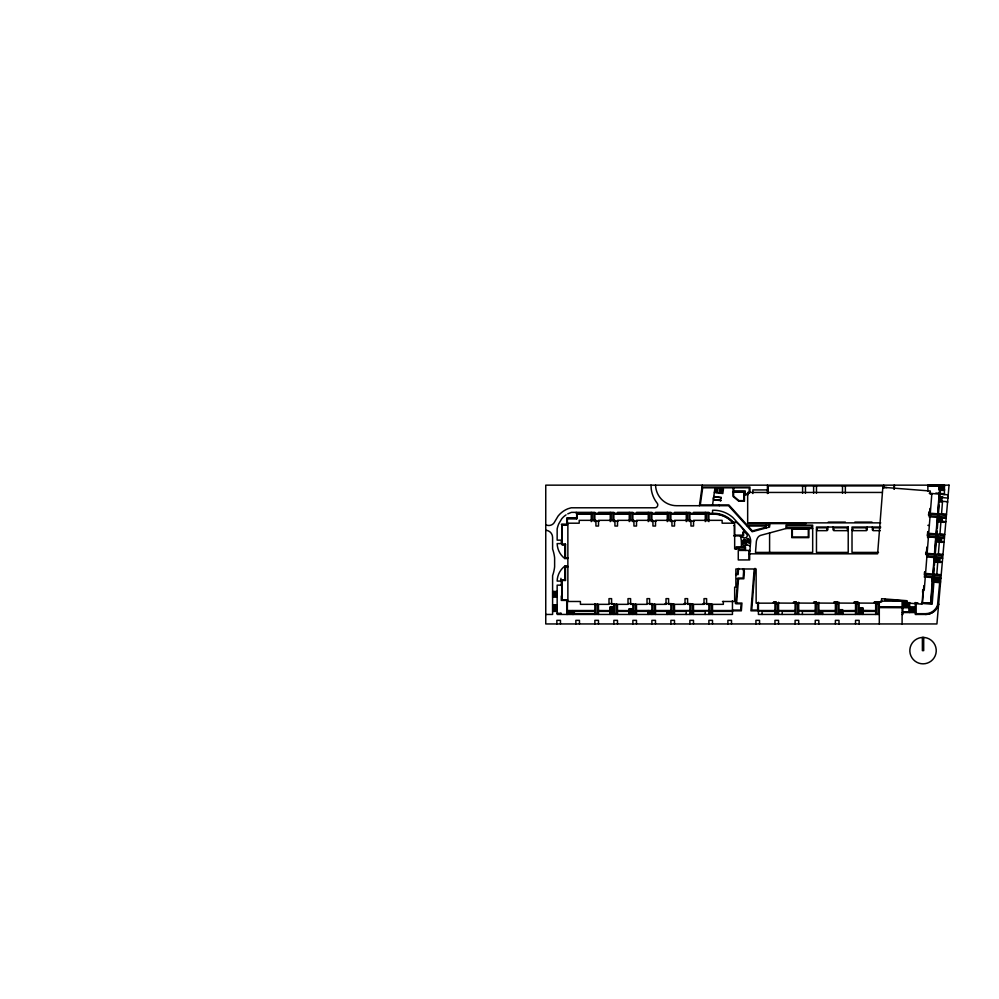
<?xml version="1.0" encoding="UTF-8"?>
<svg xmlns="http://www.w3.org/2000/svg" width="999" height="999" viewBox="0 0 999 999"><rect width="100%" height="100%" fill="white"/><g stroke="black" fill="none" stroke-linecap="round" stroke-linejoin="round"><path stroke-width="1.5" d="M733.378 523.364L732.192 521.628L733.378 523.364A25.862 25.862 0 0 0 712.574 514.16L708.89 513.848M741.083 535.914A4.121 4.121 0 0 0 745.554 537.762A2.185 2.185 0 0 0 746.69 534.153A28.272 28.272 0 0 1 743.668 530.244A31.531 31.531 0 0 0 736.8 522.627A2.56 2.56 0 0 0 733.603 522.627A26.161 26.161 0 0 0 712.574 513.311L712.574 510.264L714.672 510.264A29.208 29.208 0 0 1 723.338 511.925L725.399 512.749A29.208 29.208 0 0 1 732.829 517.494L747.851 533.803A10.802 10.802 0 0 1 750.661 541.108L749.862 551.198L748.913 551.198L748.913 559.19M736.213 549.238L736.213 546.828L745.491 546.828L745.491 550.437M939.472 485.152L939.472 494.105L944.392 494.53L944.455 485.152L927.884 485.152L927.884 491.121M720.454 499.762L721.153 497.452L714.01 496.515M894.242 489.135L894.53 485.152M737.399 573.813L737.761 569.193M738.586 568.406L738.099 574.575L735.601 574.575M736.625 603.046L738.523 578.796M754.145 569.692L750.923 610.826L774.949 610.826M755.007 568.331L751.748 610.064L757.654 610.064L757.654 602.847M906.842 601.46L884.977 599.75L885.039 598.975M855.531 614.447L855.531 603.046L874.5 603.159L874.5 602.022L881.568 602.022L881.568 598.701L906.642 600.674L906.468 602.946L922.002 604.17L923.113 589.947L924.25 590.034L925.461 574.725L924.325 574.637L924.525 572.14L925.661 572.227L927.035 554.645L925.898 554.557L926.098 552.047L927.234 552.135L928.62 534.552L927.484 534.465L927.684 531.967L928.82 532.055L930.206 514.473L929.07 514.385L929.257 511.888L930.394 511.975L931.855 493.506M928.808 512.412L928.583 515.272L928.908 512.524M922.751 589.722L922.552 592.257M925.661 553.833L925.748 552.647M922.439 603.446L923.85 585.664M924.574 576.223L924.937 571.69M926.273 554.632L926.872 547.065M927.671 537.612L928.146 531.568M929.445 514.497L929.919 508.441M925.124 577.022L925.411 573.426L941.22 574.712M929.869 516.808L930.156 513.211L946.478 514.535L941.52 514.098L942.469 502.047L939.422 501.81L939.672 501.073M932.229 577.584L931.917 581.493L933.191 581.356L933.103 582.492M930.606 603.321L932.542 577.609M932.879 574.013L934.165 557.529M934.452 553.933L935.738 537.45M936.026 533.878L937.324 517.395M937.624 513.798L939.16 494.08M930.918 603.346L932.641 581.318M933.178 574.038L934.477 557.554M934.752 553.958L936.051 537.474M936.338 533.903L937.636 517.42M937.924 513.823L939.472 494.105M934.177 568.244L931.455 603.396L921.752 602.634L930.631 603.021M934.402 565.322L934.727 561.276L934.677 562.025L940.534 562.487L940.596 561.738M935.014 557.592L935.301 553.995M935.414 552.534L936.313 541.183L936.25 541.945L942.119 542.407L942.182 541.645M937.112 531.031L936.6 537.549L928.283 536.9L928.571 533.291L944.717 534.615L939.934 534.19L940.946 521.378M937.337 528.109L937.886 521.141L937.836 521.903L943.693 522.365L943.755 521.603L937.037 521.078M938.186 517.457L939.147 505.107M939.772 497.377L940.022 494.143L929.232 493.294M935.126 561.301L935.426 557.629M936.712 541.221L937 537.549M938.286 521.178L938.573 517.494M939.872 501.086L940.171 497.415M933.953 581.418L932.154 604.208L921.44 603.371M934.14 581.43L934.427 577.759M936.075 561.376L936.363 557.704M937.661 541.296L937.949 537.624M939.235 521.253L939.522 517.569M940.821 501.161L941.108 497.49M935.089 581.505L935.376 577.834M937.025 561.45L937.312 557.779M938.61 541.371L938.898 537.687M940.184 521.328L940.471 517.644M936.038 581.58L936.325 577.909M936.787 574.325L937.786 561.513M939.372 541.433L938.361 554.233L942.969 554.645L926.997 553.346L926.71 556.942L942.656 558.204M937.974 561.525L938.261 557.854M939.559 541.446L939.847 537.762M941.133 521.403L941.42 517.719M936.987 581.655L937.274 577.984M938.923 561.6L939.21 557.929M940.496 541.52L940.796 537.837M937.936 581.73L938.223 578.059M939.872 561.675L940.159 558.004L941.695 558.129M941.445 541.595L941.732 537.912L943.268 538.074M938.885 581.805L939.172 578.134M916.083 613.686L925.486 613.686A12.725 12.725 0 0 0 937.524 605.169L940.121 578.209M939.385 502.197L939.472 501.061M938.648 494.03L938.71 493.281M944.417 538.124L927.384 536.788M947.926 497.939L948.201 494.867L940.022 494.143M713.398 498.414L713.648 497.215M947.527 502.497L947.614 501.748L941.77 501.236L942.057 497.564L947.914 498.076M713.935 496.865L713.586 497.827M713.598 499.687L720.666 500.387M720.791 498.376L721.153 497.452M699.412 505.706L702.297 485.152M712.574 504.945L714.984 487.812L723.451 488.998L722.814 493.518L714.347 492.32M715.296 492.457L715.921 487.937M716.233 492.594L716.87 488.074M717.17 492.719L717.806 488.211M719.055 492.982L719.692 488.474M719.992 493.119L720.629 488.598M720.941 493.256L721.565 488.736M721.877 493.381L722.514 488.861M567.757 513.861L571.428 512.362L594.855 512.362L594.855 521.64M766.171 527.172L752.397 530.894L747.976 526.023M786.001 528.521L760.851 535.302A5.395 5.395 0 0 0 758.041 537.225L757.654 537.799A10.789 10.789 0 0 0 756.343 541.558L755.494 552.41L812.674 552.41L812.674 525.137L786.001 525.137L786.001 528.521L812.674 528.521M842.681 611.376L855.531 611.376M862.824 611.376L876.223 611.376M944.467 485.152L944.467 485.951L938.76 485.964L938.773 489.66L944.467 489.635L944.467 490.397L940.234 490.397L940.234 493.406M939.447 485.152L939.51 485.914L944.455 485.951L943.506 485.951L943.518 489.635M883.753 485.914L768.181 485.914L768.181 493.256M927.884 485.914L940.059 485.914M702.035 487.05L749.949 487.05L749.949 491.695M939.472 489.635L944.455 489.635M767.419 489.935L752.834 489.935L752.834 493.531M733.041 491.695L744.442 491.695L744.442 501.198L738.736 501.198L733.041 496.441L733.041 487.812M882.204 492.445L747.664 492.445L747.664 523.613L806.205 523.613M745.204 493.968L747.864 493.968M744.442 494.73L748.001 494.73M629.258 513.311L576.236 513.311L576.236 512.362M632.866 513.311L648.264 513.311M651.872 513.311L667.27 513.311M670.878 513.311L686.276 513.311M689.884 513.311L705.282 513.311M708.89 513.311L712.574 513.311M591.246 513.848L576.673 513.848L576.673 518.706M594.855 513.848L610.252 513.848M613.861 513.848L629.258 513.848M632.866 513.848L648.264 513.848M651.872 513.848L667.27 513.848M670.878 513.848L686.276 513.848M689.884 513.848L705.282 513.848M576.673 514.16L591.246 514.16M594.855 514.16L610.252 514.16M613.861 514.16L629.258 514.16M632.866 514.16L648.264 514.16M651.872 514.16L667.27 514.16M670.878 514.16L686.276 514.16M689.884 514.16L705.282 514.16M708.89 514.16L712.574 514.16M576.236 517.994L566.733 517.994L566.733 524.275L561.301 524.275M576.972 518.481L567.132 518.406L567.132 524.9M567.132 518.706L576.972 518.706L576.898 513.848M596.253 521.103L599.163 521.103M615.259 521.103L618.169 521.103M634.265 521.103L637.175 521.103M653.271 521.103L656.181 521.103M672.277 521.103L675.187 521.103M691.271 521.103L694.193 521.103M828.258 522.102L845.354 522.102M854.857 522.102L871.965 522.102M747.664 522.864L880.731 522.864M567.432 524.662L561.75 524.587L561.75 544.517L565.496 544.517M561.75 524.9L567.432 524.9L567.357 518.406M769.592 525.262L747.289 525.262L728.858 504.945L700.287 504.945L702.697 487.812L749.188 487.812L749.188 493.344M733.603 525.474L734.365 525.474L734.365 535.139L742.856 535.139L742.856 532.092L743.618 532.092L743.618 535.889L733.603 535.889M747.289 526.023L766.171 526.023M880.668 527.047L852.01 527.035L852.01 552.41L878.508 552.41M880.519 527.809L873.101 527.809L873.101 530.656L880.331 530.656M816.47 529.895L817.232 529.895M827.11 529.895L827.871 529.895L827.871 527.035M833.765 529.895L833.004 529.895L833.004 527.035M847.452 529.895L848.213 529.895M852.01 529.895L852.771 529.895M866.458 529.895L867.219 529.895L867.219 527.035M873.101 529.895L872.339 529.895L872.339 527.047M561.75 544.218L565.496 544.218L565.496 558.229M562.462 544.88L564.797 544.88L564.797 558.541L567.469 558.541M737.162 547.777L744.542 547.777L744.542 549.487L738.636 549.487M739.023 548.926L734.665 548.926L734.665 523.189L722.127 523.189L722.127 520.342L693.543 520.342L693.543 526.036L690.958 526.036L690.958 520.342L674.537 520.342L674.537 526.036L671.952 526.036L671.952 520.342L655.531 520.342L655.531 526.036L652.946 526.036L652.946 520.342L636.525 520.342L636.525 526.036L633.94 526.036L633.94 520.342L617.519 520.342L617.519 526.036L614.934 526.036L614.934 520.342L598.513 520.342L598.513 526.036L595.928 526.036L595.928 520.342L579.208 520.342L579.208 523.201L567.869 523.201L567.869 601.485L580.419 601.485L580.419 604.345L609.003 604.345L609.003 598.638L611.588 598.638L611.588 604.345L628.009 604.345L628.009 598.638L630.594 598.638L630.594 604.345L647.015 604.345L647.015 598.638L649.6 598.638L649.6 604.345L666.021 604.345L666.021 598.638L668.606 598.638L668.606 604.345L685.027 604.345L685.027 598.638L687.612 598.638L687.612 604.345L704.02 604.345L704.02 598.638L706.605 598.638L706.605 604.345L723.338 604.345L723.338 601.485M748.913 553.821L877.621 553.821L882.854 487.275L930.331 491.021L930.094 494.03L931.805 494.168M565.197 558.004L568.019 557.929M568.019 558.229L565.197 558.229L565.272 544.218M561.301 581.068L557.155 581.081A19.48 19.48 0 0 1 560.789 570.279L561.675 569.143A19.48 19.48 0 0 1 564.797 566.146L567.469 566.146M568.019 566.458L565.197 566.458L565.272 580.469M565.197 566.683L568.019 566.758M737.012 578.796L743.843 578.796L744.342 572.452A5.932 5.932 0 0 0 743.481 568.868M565.496 580.157L561.75 580.157L561.75 600.087L567.432 600.024M561.75 580.469L565.496 580.469L565.496 566.458M561.301 585.152L557.155 585.152L557.155 614.447L732.454 614.447L732.454 600.649M552.597 591.445L557.155 591.445M552.597 592.395L557.155 592.395M552.597 593.356L557.155 593.356M552.597 594.305L557.155 594.305M552.597 595.254L557.155 595.254M552.597 596.203L557.155 596.203M552.597 597.152L557.155 597.152M561.75 599.787L567.432 599.787L567.357 610.826M884.989 599.737L906.842 601.086M880.806 601.148L902.097 601.148L902.097 623.95M722.477 601.485L734.665 601.485L734.665 587.137L735.876 587.137L735.876 568.968L756.131 568.993L756.131 603.159L773.775 603.159L773.775 602.022L776.285 602.022L776.285 603.159M773.251 602.397L776.285 602.397M793.393 602.397L796.428 602.397M813.548 602.397L816.583 602.397M833.69 602.397L838.236 602.397M853.833 602.397L858.391 602.397M873.988 602.397L880.044 602.397M916.845 603.009L916.083 603.009L916.083 614.447M735.114 603.046L741.957 603.046L741.345 610.826L712.499 610.826M879.295 603.046L875.673 603.046L875.673 614.447M609.565 603.583L612.474 603.583M628.571 603.583L631.48 603.583M647.577 603.583L650.486 603.583M665.122 603.583L669.492 603.583M684.128 603.583L688.498 603.583M703.134 603.583L707.504 603.583M552.597 604.757L557.155 604.757M552.597 605.706L557.155 605.706M552.597 606.655L557.155 606.655M613.861 606.843L610.177 606.843L610.177 614.447M879.295 606.843L915.321 606.843M613.861 607.479L609.865 607.479L609.865 610.526M552.597 607.604L557.155 607.604M609.865 607.792L613.861 607.792M859.14 607.792L862.824 607.792L862.824 614.447M879.295 607.604L915.321 607.792M552.597 608.553L557.155 608.553M859.14 608.428L863.148 608.428L863.061 610.826M610.177 608.741L613.861 608.741M632.866 608.741L629.183 608.741L629.183 614.447M859.14 608.741L863.148 608.741M909.702 608.741L915.321 608.741M632.866 609.378L628.87 609.378L628.958 610.826M552.597 609.502L557.155 609.502M610.177 609.69L613.861 609.69M628.87 609.69L632.866 609.69M838.998 609.69L842.681 609.69L842.681 614.447M859.14 609.69L862.824 609.69M909.702 609.69L915.321 609.69M733.216 610.064L740.646 610.064L741.133 603.808L735.813 603.808L737.824 578.034L743.144 578.034L743.593 571.74A5.17 5.17 0 0 0 742.831 569.268M552.597 610.451L557.155 610.451M838.998 610.327L842.906 610.826M567.132 610.526L594.855 610.526M598.476 610.526L613.861 610.651M617.482 610.526L632.866 610.651M636.475 610.526L651.872 610.514M655.481 610.526L670.878 610.514M674.487 610.526L689.884 610.514M693.493 610.526L708.89 610.514M712.499 610.526L732.454 610.526M758.416 610.514L774.949 610.526M778.558 610.514L795.092 610.526M798.701 610.514L815.246 610.526M818.855 610.514L835.389 610.526M838.998 610.651L855.531 610.526M859.14 610.651L875.673 610.526M909.702 610.651L915.321 610.651M594.855 610.826L567.132 610.826L567.132 599.787M598.476 610.826L610.177 610.826M617.482 610.826L629.183 610.826M636.475 610.826L651.872 610.826M655.481 610.826L670.878 610.826M674.487 610.826L689.884 610.826M693.493 610.826L708.89 610.826M778.558 610.826L795.092 610.826M798.701 610.826L815.246 610.826M818.855 610.826L835.389 610.826M842.681 610.826L855.531 610.826M862.824 610.826L875.673 610.826L862.824 610.526M552.597 611.4L557.155 611.4M566.733 611.376L594.855 611.376M598.476 611.376L610.177 611.376M617.482 611.376L629.183 611.376M632.866 611.376L648.189 611.376M651.872 611.376L667.195 611.376L667.195 614.447M670.878 611.376L686.201 611.376L686.201 614.447M689.884 611.376L705.207 611.376L705.207 614.447M708.89 611.376L732.454 611.376M778.558 611.376L762.087 611.376L762.1 614.447M795.092 611.376L782.229 611.376L782.242 614.447M815.246 611.376L802.372 611.376L802.397 614.447M835.389 611.376L822.539 611.376L822.539 614.447M567.682 611.6L572.627 611.6M610.177 611.6L613.861 611.6M629.183 611.6L632.866 611.6M648.189 611.6L651.872 611.6M818.855 611.6L822.539 611.6M838.998 611.6L842.681 611.6M859.14 611.6L862.824 611.6M909.702 611.6L915.321 611.6M567.682 612.549L572.627 612.549M610.177 612.549L613.861 612.549M629.183 612.549L632.866 612.549M648.189 612.549L651.872 612.549M667.195 612.549L670.878 612.549M818.855 612.549L822.539 612.549M838.998 612.549L842.681 612.549M859.14 612.549L862.824 612.549M902.097 612.549L915.321 612.549M567.682 613.498L572.627 613.498M610.177 613.498L613.861 613.498M629.183 613.498L632.866 613.498M648.189 613.498L651.872 613.498M667.195 613.498L670.878 613.498M818.855 613.498L822.539 613.498M838.998 613.498L842.681 613.498M859.14 613.498L862.824 613.498M594.105 613.686L574.338 613.686L574.338 611.376M545.754 614.447L552.597 614.447L552.597 575.624A39.885 39.885 0 0 0 554.62 566.845L554.62 557.829A39.885 39.885 0 0 0 552.597 549.038L552.597 537.412A7.18 7.18 0 0 0 545.754 530.244M879.295 614.447L758.416 614.447L758.416 602.272M902.097 614.447L902.859 614.447L902.859 612.549M925.511 614.447A13.511 13.487 51.4 0 0 938.66 603.958A13.487 13.487 0 0 1 925.511 614.447L915.321 614.447L915.321 602.522M928.633 485.914L944.455 485.951M882.841 487.425L886.95 487.599M943.618 521.59L945.841 521.765L942.082 521.478L942.369 517.794L946.165 518.094L928.958 516.745M935.838 493.056L944.467 493.781M939.822 496.615L942.756 496.853L942.694 497.614L938.91 497.315M938.623 500.986L942.407 501.286L942.469 502.06M927.871 525.349L929.382 525.462M927.047 535.239L928.558 535.352M935.464 541.121L944.092 541.795M933.878 561.201L942.332 561.875M924.175 576.947L940.908 578.271M931.942 581.256L940.583 581.942L939.822 581.88M933.89 582.18L939.759 582.642M915.209 602.872L918.106 603.109M941.408 561.8L942.157 561.863M714.06 496.69L721.116 497.752M720.741 500.574L713.648 499.812L713.511 498.638M720.704 500.874L720.579 499.95M906.568 600.674L906.568 601.448M942.556 485.951L942.569 489.647M941.607 485.964L941.62 489.647M940.658 485.964L940.671 489.647M939.709 485.964L939.722 489.647M923.7 637.462L923.7 650.636L922.377 650.636L922.377 637.462M909.702 602.522L909.702 612.549M908.94 606.843L908.94 611.788L902.859 611.788L902.859 606.843M908.753 602.522L908.753 606.843M907.791 602.522L907.791 606.843M906.842 602.522L906.842 606.843M905.893 601.086L905.893 606.843M904.944 601.086L904.944 606.843M903.995 601.086L903.995 606.843M903.046 601.086L903.046 606.843M894.155 485.152L894.155 489.185M883.753 485.152L883.753 488.111M879.295 601.635L879.295 623.95M859.14 603.046L859.14 614.447M859.14 623.95L859.14 620.342L855.531 620.342L855.531 623.95M857.617 601.635L857.617 603.159M856.867 603.159L856.867 602.022L854.357 602.022L854.357 603.159L835.389 603.046L835.389 614.447M845.354 485.914L845.354 493.256M842.507 485.914L842.507 493.256M838.998 602.222L838.998 614.447M838.985 623.95L838.985 620.342L835.389 620.342L835.389 623.95M837.474 601.635L837.474 603.159M836.712 603.159L836.712 602.022L834.202 602.022L834.202 603.159L815.246 603.046L815.246 614.447M818.855 602.322L818.855 614.447M818.83 623.95L818.83 620.342L815.246 620.342L815.246 623.95M816.47 485.914L816.47 493.256M816.57 603.159L816.57 602.022L814.06 602.022L814.06 603.159L795.092 603.046L795.092 614.447M813.623 485.914L813.623 493.256M808.865 528.521L808.865 537.637L791.757 537.637L791.757 528.521M805.444 485.914L805.444 493.256M802.597 485.914L802.597 493.256M798.701 602.272L798.701 614.447M798.701 623.95L798.701 620.342L795.092 620.342L795.092 623.95M796.428 603.159L796.428 602.022L793.918 602.022L793.918 603.159L774.949 603.046L774.949 614.447M778.558 602.272L778.558 614.447M778.558 623.95L778.558 620.342L774.949 620.342L774.949 623.95M769.592 522.652L769.592 527.035L752.147 531.743L728.521 505.706L676.635 505.706A21.079 21.079 0 0 1 655.569 485.152M769.592 532.942L769.592 552.41M769.28 522.727L769.28 525.262M768.83 522.652L768.83 526.461M767.419 485.152L767.419 493.531M766.171 525.262L766.171 527.959M759.552 623.95L759.552 620.342L755.943 620.342L755.943 623.95M745.204 494.73L745.204 490.934L733.79 490.934L733.79 487.812M731.505 623.95L731.505 620.342L727.896 620.342L727.896 623.95M719.342 504.945L719.342 505.706M712.499 604.47L712.499 614.447M712.499 623.95L712.499 620.342L708.89 620.342L708.89 623.95M708.89 521.64L708.89 512.362L693.568 512.362L693.568 513.311M708.89 603.446L708.89 614.447M705.282 512.362L705.282 521.64M693.493 604.47L693.493 614.447M693.493 623.95L693.493 620.342L689.884 620.342L689.884 623.95M689.884 521.64L689.884 512.362L674.562 512.362L674.562 513.311M689.884 603.446L689.884 614.447M686.276 512.362L686.276 521.64M674.487 604.47L674.487 614.447M674.487 623.95L674.487 620.342L670.891 620.342L670.891 623.95M670.878 521.64L670.878 512.362L655.569 512.362L655.569 513.311M670.878 603.446L670.878 614.447M667.27 512.362L667.27 521.64M655.481 604.47L655.481 614.447M655.481 623.95L655.481 620.342L651.885 620.342L651.885 623.95M654.532 603.995L654.532 613.498L652.822 613.498L652.822 603.995M651.872 521.64L651.872 512.362L636.563 512.362L636.563 513.311M651.872 603.446L651.872 614.447M651.023 485.152L651.223 488.936A28.934 28.934 0 0 0 656.718 502.622L657.467 503.546A2.91 2.91 0 0 1 654.882 507.792L571.191 507.792L567.832 508.791A24.313 24.313 0 0 0 558.116 516.033L554.732 521.715A6.518 6.518 0 0 1 552.459 524.375L551.698 524.825A6.518 6.518 0 0 1 545.754 524.725M648.264 512.362L648.264 521.64M648.189 610.526L648.189 614.447M636.475 604.47L636.475 614.447M636.475 623.95L636.475 620.342L632.879 620.342L632.879 623.95M635.526 603.995L635.526 613.498L633.816 613.498L633.816 603.995M632.866 521.64L632.866 512.362L617.557 512.362L617.557 513.311M632.866 603.708L632.866 614.447M629.258 512.362L629.258 521.64M617.482 604.47L617.482 614.447M617.482 623.95L617.482 620.342L613.873 620.342L613.873 623.95M616.52 603.995L616.52 613.498L614.81 613.498L614.81 603.995M613.861 521.64L613.861 512.362L598.551 512.362L598.551 513.311M613.861 603.796L613.861 614.447M612.911 513.311L612.911 520.691L611.201 520.691L611.201 513.311M610.252 512.362L610.252 521.64M598.476 604.47L598.476 614.447M598.476 623.95L598.476 620.342L594.867 620.342L594.867 623.95M597.514 603.995L597.514 613.498L595.804 613.498L595.804 603.995M594.855 603.608L594.855 614.447M593.906 513.311L593.906 520.691L592.195 520.691L592.195 513.311M591.246 512.362L591.246 521.64M579.47 623.95L579.47 620.342L575.861 620.342L575.861 623.95M573.576 611.376L573.576 614.447M572.627 610.614L572.627 614.447M567.682 610.614L567.682 614.447M566.733 614.447L566.733 600.411L561.301 600.411L561.301 596.003M564.797 566.146L564.797 579.807L561.301 579.807L561.301 585.701M561.987 524.587L561.987 544.517M561.987 580.157L561.987 600.087M560.951 578.321L560.951 581.068M560.464 623.95L560.464 620.342L556.855 620.342L556.855 623.95M740.346 535.889A26.261 26.261 0 0 1 741.358 546.128L742.032 546.828A8.217 8.217 0 0 1 746.678 545.167A6.631 6.631 0 0 1 750.274 546.053M566.058 514.885A19.743 19.743 0 0 0 561.675 518.893L558.878 523.601A24.251 24.251 0 0 0 557.155 528.995L557.155 540.147L561.301 540.147L561.301 543.593L557.155 543.593A19.48 19.48 0 0 0 564.797 558.541M712.574 513.848A26.161 26.161 0 0 1 733.603 523.164M926.285 574.45L926.148 576.148L932.616 576.66L932.754 574.962L926.285 574.45M927.871 554.358L927.734 556.068L934.202 556.58L934.327 554.87L927.871 554.358M929.445 534.315L929.307 536.026L935.776 536.538L935.913 534.827L929.445 534.315M931.031 514.235L930.893 515.934L937.362 516.446L937.499 514.735L931.031 514.235M934.589 575.099L934.452 576.81L940.034 577.247L940.184 575.574L934.589 575.099M936.175 555.019L936.038 556.73L941.795 557.18L941.945 555.506L936.175 555.019M937.749 534.977L937.611 536.675L943.368 537.137L943.518 535.464L937.749 534.977M939.335 514.885L939.197 516.595L945.304 517.07L945.454 515.397L939.335 514.885M949.05 485.152L936.912 623.95L545.754 623.95L545.754 485.152L949.05 485.152M559.103 613.935L557.155 613.311L561.301 613.311L559.103 613.935M923.039 637.424L921.315 637.537A13.212 13.212 0 0 0 911.9 657.729A13.212 13.212 0 0 0 934.177 657.729A13.212 13.212 0 0 0 924.762 637.537L923.039 637.424M743.868 492.257L733.603 492.257L733.603 496.178L738.948 500.624L743.868 500.624L743.868 492.257M631.917 513.311L630.207 513.311L630.207 520.691L631.917 520.691L631.917 513.311M650.923 513.311L649.213 513.311L649.213 520.691L650.923 520.691L650.923 513.311M669.929 513.311L668.219 513.311L668.219 520.691L669.929 520.691L669.929 513.311M688.935 513.311L687.225 513.311L687.225 520.691L688.935 520.691L688.935 513.311M707.941 513.311L706.231 513.311L706.231 520.691L707.941 520.691L707.941 513.311M811.912 525.899L786.762 525.899L786.762 527.759L811.912 527.759L811.912 525.899M848.213 527.035L816.47 527.035L816.47 552.41L848.213 552.41L848.213 527.035M827.11 527.797L817.232 527.797L817.232 530.656L827.11 530.656L827.11 527.797M847.452 527.797L833.765 527.797L833.765 530.656L847.452 530.656L847.452 527.797M866.458 527.797L852.771 527.797L852.771 530.656L866.458 530.656L866.458 527.797M808.303 529.095L792.332 529.095L792.332 537.075L808.303 537.075L808.303 529.095M748.463 538.611L746.94 538.611L746.94 542.032L748.463 542.032L748.463 538.611M744.942 539.535L743.418 539.535L743.418 542.957L744.942 542.957L744.942 539.535M750.286 539.697L748.763 539.697L748.763 543.119L750.286 543.119L750.286 539.697M743.194 541.121L741.683 541.121L741.683 544.542L743.194 544.542L743.194 541.121M746.64 541.133L745.117 541.133L745.117 544.555L746.64 544.555L746.64 541.133M749.675 550.437L738.273 550.437L738.273 559.939L749.675 559.939L749.675 550.437M673.538 603.995L671.827 603.995L671.827 613.498L673.538 613.498L673.538 603.995M692.544 603.995L690.833 603.995L690.833 613.498L692.544 613.498L692.544 603.995M711.55 603.995L709.839 603.995L709.839 613.498L711.55 613.498L711.55 603.995M777.609 603.995L775.898 603.995L775.898 613.498L777.609 613.498L777.609 603.995M797.751 603.995L796.041 603.995L796.041 613.498L797.751 613.498L797.751 603.995M817.906 603.995L816.195 603.995L816.195 613.498L817.906 613.498L817.906 603.995M838.049 603.995L836.338 603.995L836.338 613.498L838.049 613.498L838.049 603.995M858.191 603.995L856.48 603.995L856.48 613.498L858.191 613.498L858.191 603.995M878.333 603.995L876.623 603.995L876.623 613.498L878.333 613.498L878.333 603.995"/></g></svg>
